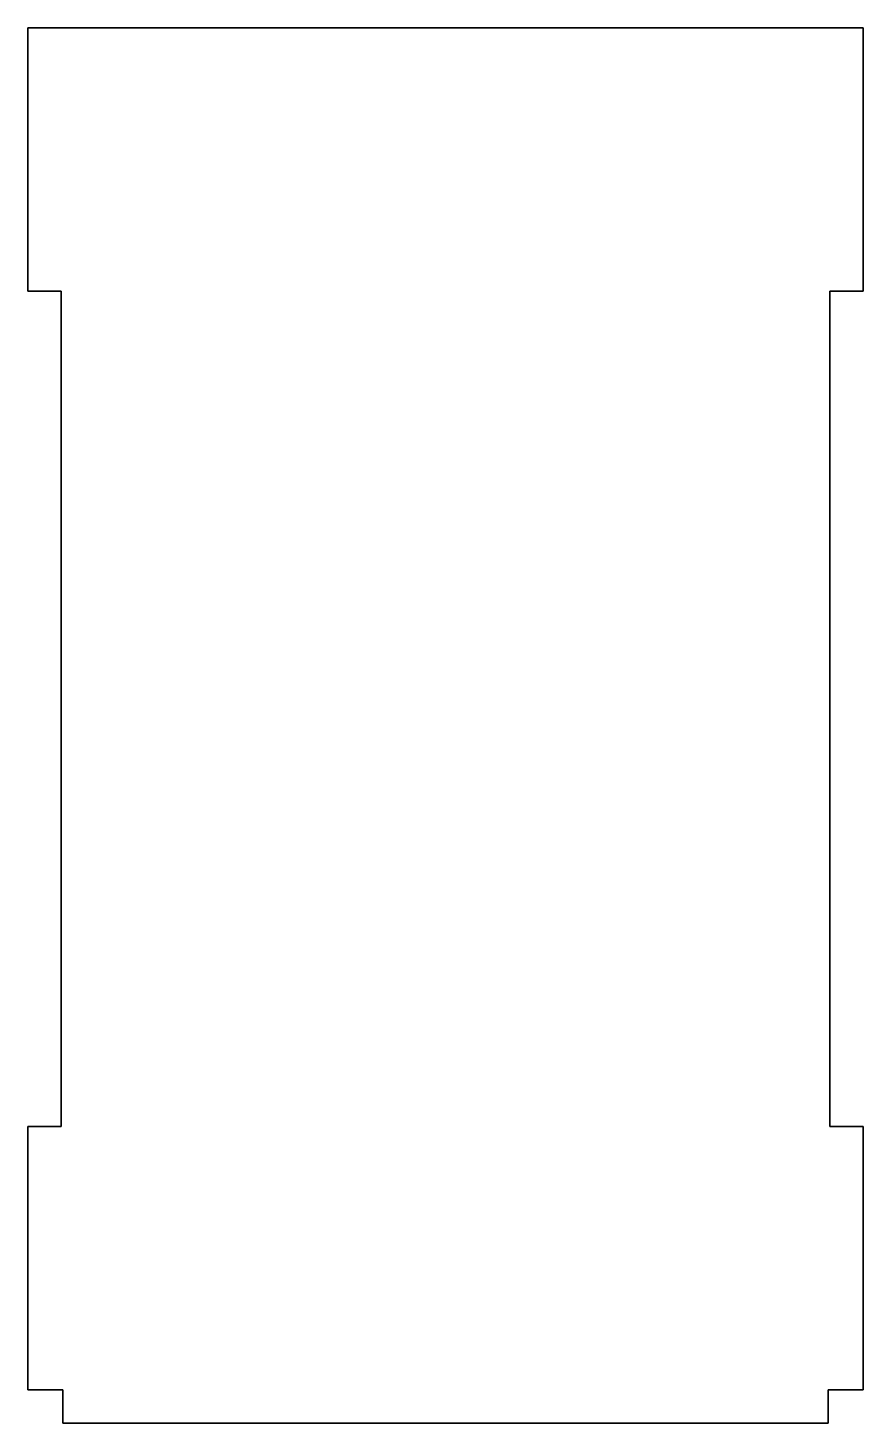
# Model space of a CAD drawing. Extents: x 185 to 235, y 106.8 to 190.2.
import ezdxf

# ---------------------------------------------------------------- set-up
doc = ezdxf.new("R2010")
doc.units = 0

msp = doc.modelspace()

# ---------------------------------------------------------------- linework, layer by layer
at = {"color": 7, "lineweight": 35}
for p, q in [((235, 190.25), (185, 190.25)), ((185, 174.5), (185, 190.25)), ((235, 174.5), (235, 190.25)), ((185, 174.5), (187, 174.5)), ((187, 174.5), (187, 124.5)), ((233, 174.5), (233, 124.5)), ((233, 174.5), (235, 174.5)), ((185, 124.5), (187, 124.5)), ((185, 108.75), (185, 124.5)), ((233, 124.5), (235, 124.5)), ((235, 108.75), (235, 124.5)), ((187.100006, 108.75), (185, 108.75)), ((187.100006, 108.75), (187.100006, 106.75)), ((232.899994, 108.75), (232.899994, 106.75)), ((235, 108.75), (232.899994, 108.75)), ((187.100006, 106.75), (232.899994, 106.75))]:
    msp.add_line(p, q, dxfattribs=at)

doc.saveas('drawing.dxf')
